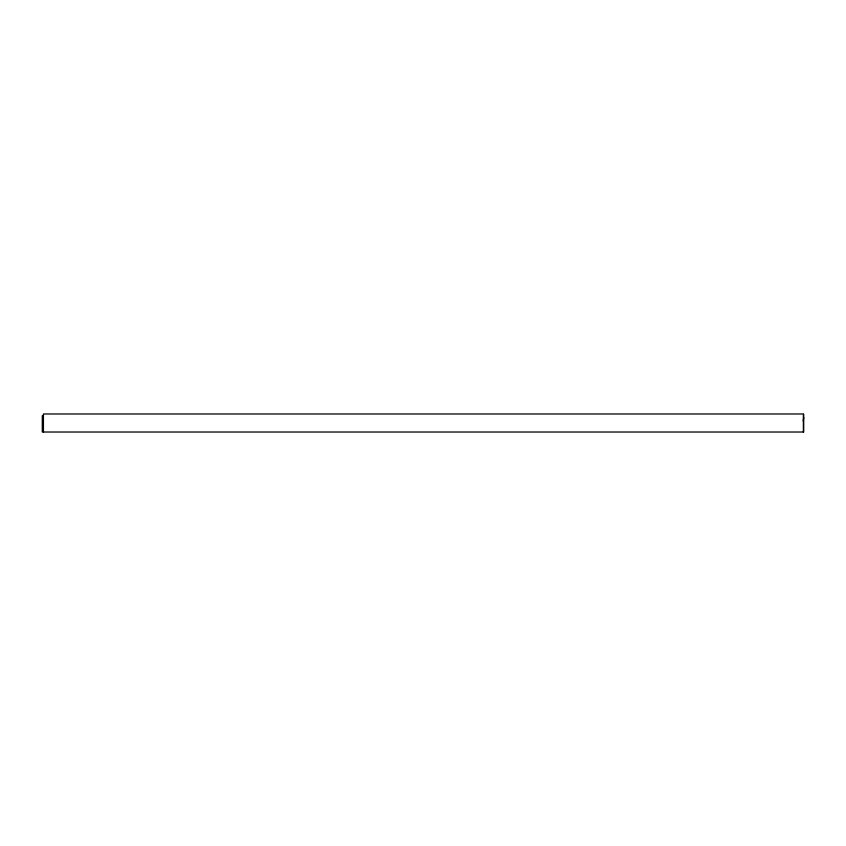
<?xml version="1.0" encoding="UTF-8"?>
<svg xmlns="http://www.w3.org/2000/svg" width="846" height="846" viewBox="0 0 846 846"><rect width="100%" height="100%" fill="white"/><g stroke="black" fill="none" stroke-linecap="round" stroke-linejoin="round"><path stroke-width="1.27" d="M803.256 421.075L803.7 417.427M43.432 415.767L42.3 415.767L42.3 432.02L803.7 432.02L803.7 414.265M803.372 432.02L803.372 413.98L43.432 413.98L43.432 432.02"/></g></svg>
